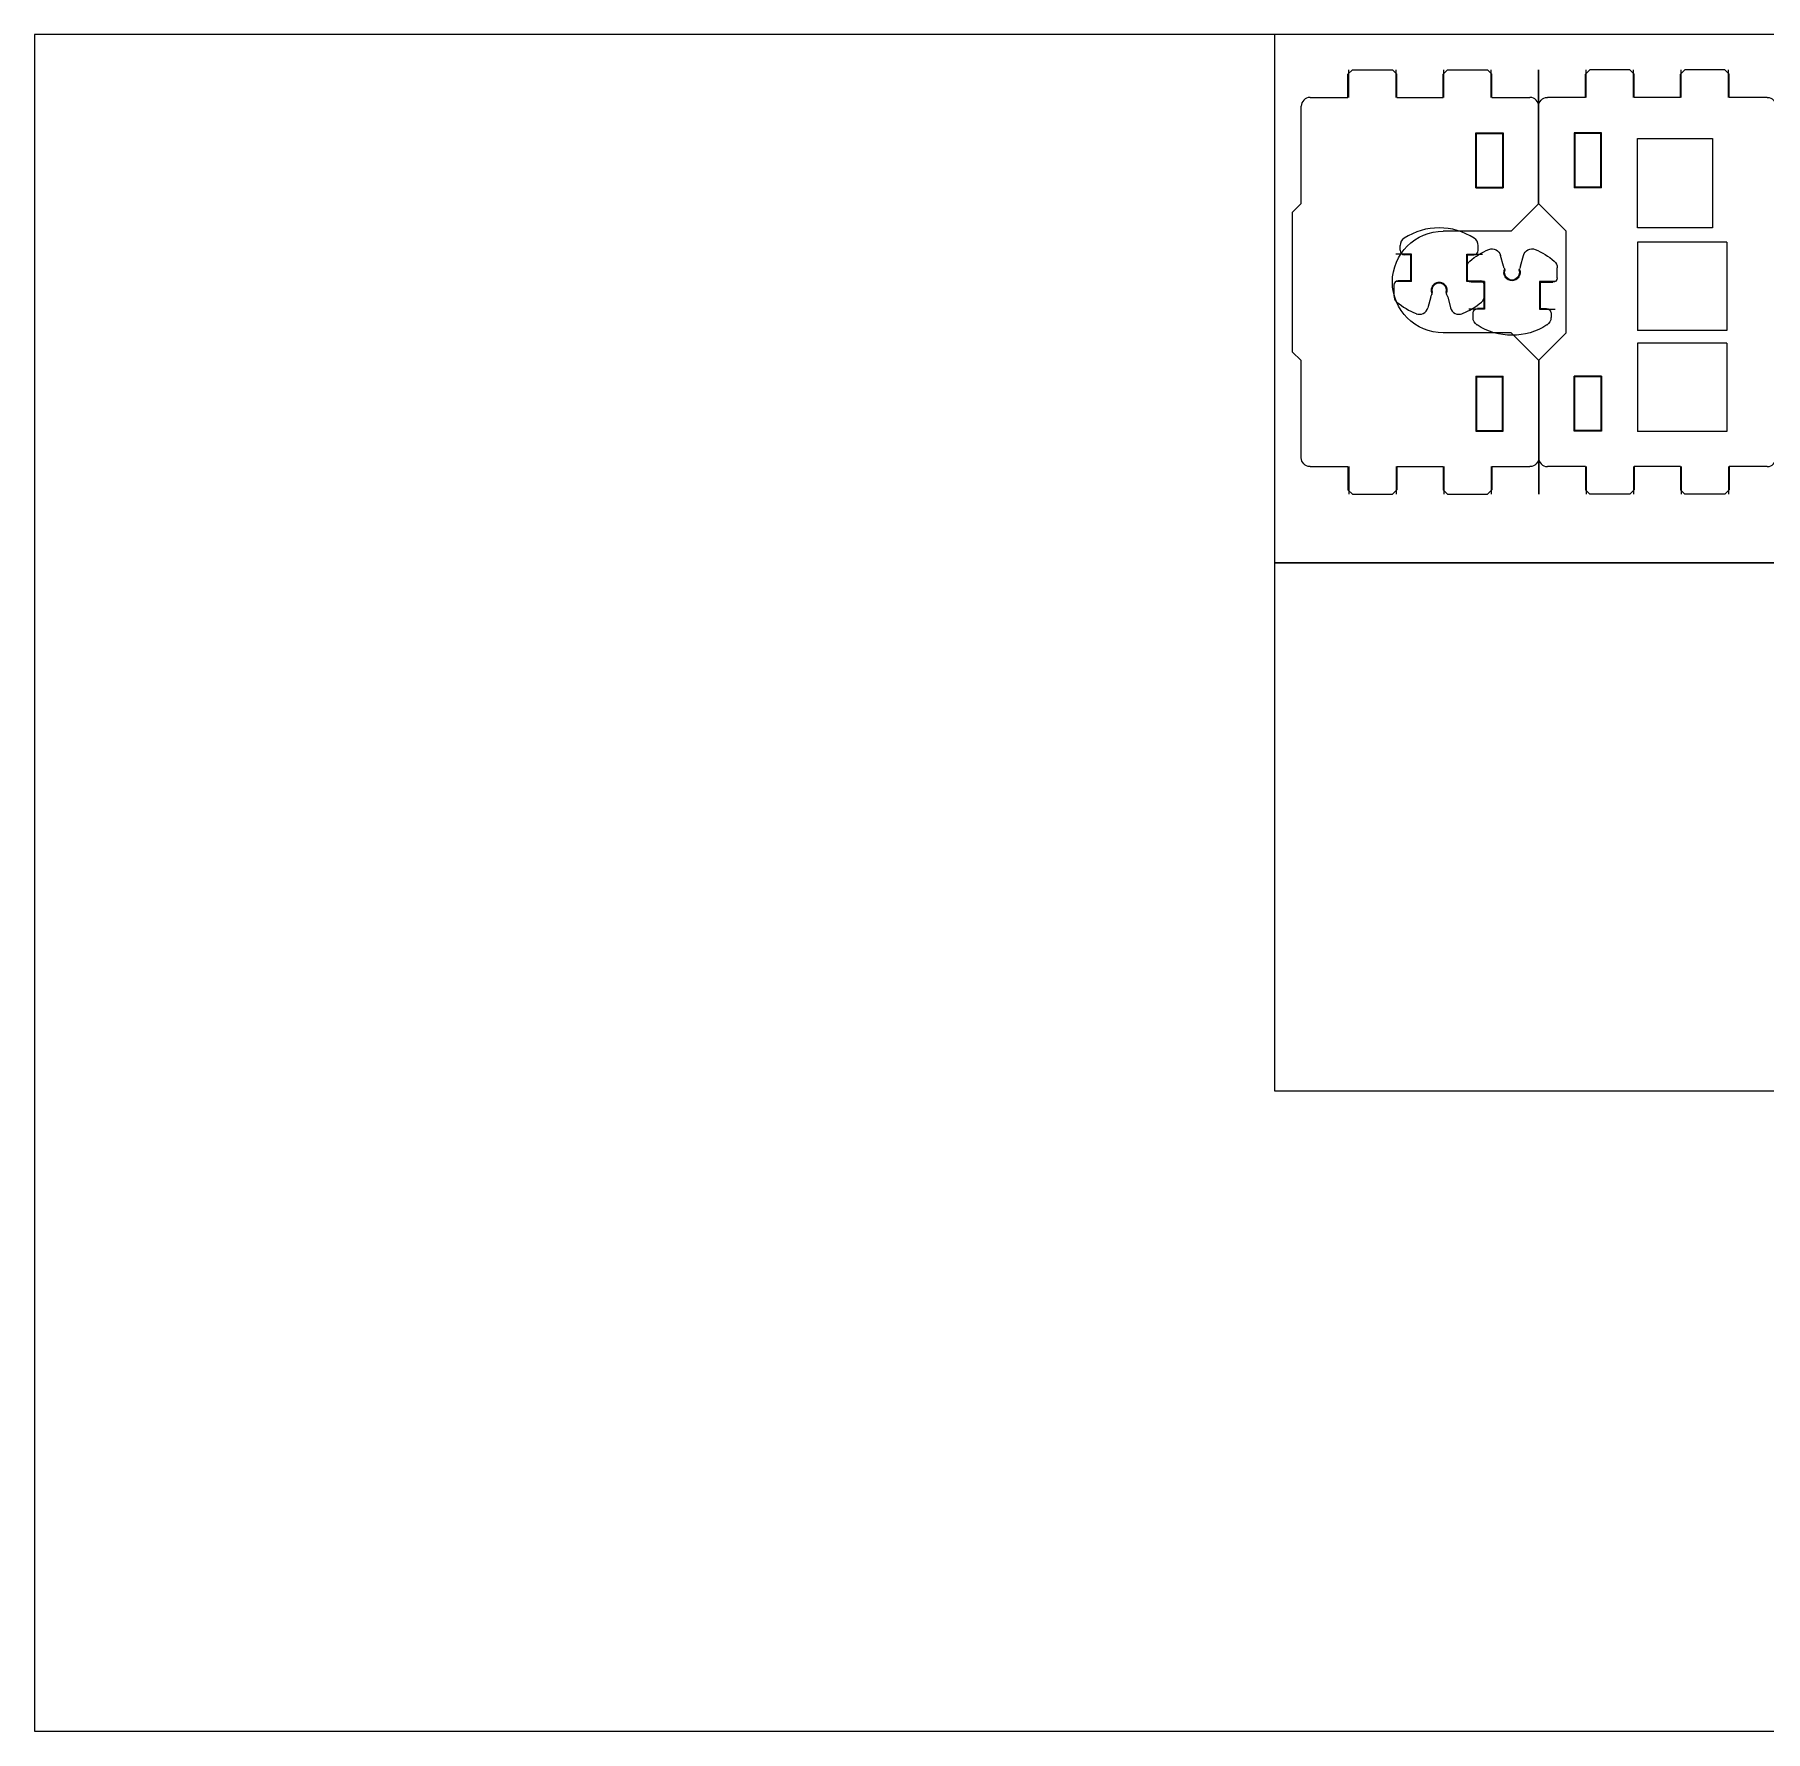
# Model space of a CAD drawing. Header units: inches. Extents: x 29.7 to 74.6, y -5.7 to 19.4.
# Drawn here: x 29.66 to 41.91, y -5.72 to 6.28 of the extents above; entities that cross this region are included whole.
import ezdxf

# ---------------------------------------------------------------- set-up
doc = ezdxf.new("R2010")
doc.units = ezdxf.units.IN
doc.header["$MEASUREMENT"] = 0
doc.layers.add('CUT', color=1, linetype='Continuous')
doc.layers.add('NOPLOT', color=40, linetype='Continuous', lineweight=5)

# ---------------------------------------------------------------- blocks, each defined once
blk = doc.blocks.new('TabHole2')
for p, q in [((-0.195, 0.0925), (0.195, 0.0925)), ((-0.19, 0.0975), (-0.19, -0.0975)), ((0.19, 0.0975), (0.19, -0.0975)), ((0.195, -0.0925), (-0.195, -0.0925))]:
    blk.add_line(p, q)
at = {"layer": 'NOPLOT'}
for p, q in [((-0.195, 0.0975), (0.195, 0.0975)), ((-0.195, 0.0975), (-0.195, -0.0975)), ((0.195, 0.0975), (0.195, -0.0975)), ((0.195, -0.0975), (-0.195, -0.0975))]:
    blk.add_line(p, q, dxfattribs=at)
blk = doc.blocks.new('TabHole')
blk.add_blockref('TabHole2', (0, 0))
blk = doc.blocks.new('FootCurve')
for p, q in [((-1.14, 0.195), (-0.945, 0)), ((-0.945, 0), (0, 0))]:
    blk.add_line(p, q)
blk = doc.blocks.new('Serration_2')
for p, q in [((0, 1.6175), (0, 1.349)), ((0, 1.349), (0.16375, 1.349)), ((0.16375, 1.349), (0.195, 1.31775)), ((0.195, 1.31775), (0.195, 1.03425)), ((0, 1.003), (0, 0.677)), ((0, 1.003), (0.16375, 1.003)), ((0.16375, 1.003), (0.195, 1.03425)), ((0, 0.677), (0.16375, 0.677)), ((0.16375, 0.677), (0.195, 0.64575)), ((0.195, 0.64575), (0.195, 0.36225)), ((0, 0.331), (0, 0.0625)), ((0, 0.331), (0.16375, 0.331)), ((0.16375, 0.331), (0.195, 0.36225))]:
    blk.add_line(p, q)
for centre, start, end in [((-0.0625, 1.6175), 0, 90), ((-0.0625, 0.0625), 270, 0)]:
    blk.add_arc(centre, 0.0625, start, end)
at = {"layer": 'NOPLOT'}
for p, q in [((0, 1.344), (0.195, 1.344)), ((0, 1.008), (0.195, 1.008)), ((0, 0.672), (0.195, 0.672)), ((0, 0.336), (0.195, 0.336))]:
    blk.add_line(p, q, dxfattribs=at)
blk = doc.blocks.new('Back')
for p, q in [((-0.555, -0.062), (-0.492, 0)), ((-0.492, 0), (0.493, 0)), ((0.555, -0.062), (0.493, 0)), ((-0.555, -0.062), (-1.243, -0.062)), ((1.243, -0.062), (0.555, -0.062)), ((-0.36, -1.547), (-0.36, -1.068)), ((0.36, -1.547), (0.36, -1.068))]:
    blk.add_line(p, q)
for start, end in [(90, 180), (360, 90)]:
    blk.add_arc((0, -1.068), 0.36, start, end)
at = {"xscale": -1}
for name, p in [('Serration_2', (-1.305, -1.743)), ('TabHole', (-0.86, -1.395)), ('FootCurve', (-1.5, -1.743))]:
    blk.add_blockref(name, p, dxfattribs=at)
for name, p in [('Serration_2', (1.305, -1.743)), ('TabHole', (0.86, -1.395)), ('FootCurve', (1.5, -1.743))]:
    blk.add_blockref(name, p)
blk = doc.blocks.new('Front')
for p, q in [((-0.555, -0.063), (-1.243, -0.063)), ((-0.555, -0.063), (-0.493, 0)), ((-0.493, 0), (0.492, 0)), ((0.492, 0), (0.555, -0.063)), ((1.242, -0.063), (0.555, -0.063)), ((-0.282, -0.411), (-0.282, -1.043)), ((0.343, -0.411), (0.343, -1.043)), ((0.433, -0.411), (0.433, -1.043)), ((-0.384, -0.512), (-0.384, -1.043)), ((-0.384, -1.043), (-1.014, -1.043)), ((-0.282, -1.043), (0.343, -1.043)), ((0.433, -1.043), (1.058, -1.043)), ((0.36, -1.548), (-0.36, -1.548))]:
    blk.add_line(p, q)
for points in [[(-0.282, -0.411), (0.343, -0.411)], [(0.433, -0.411), (1.058, -0.411), (1.058, -1.043)], [(-1.014, -1.043), (-1.014, -0.512), (-0.384, -0.512)]]:
    blk.add_lwpolyline(points)
at = {"xscale": -1}
for name, p in [('Serration_2', (-1.305, -1.743)), ('TabHole', (-0.86, -1.395)), ('FootCurve', (-1.5, -1.743))]:
    blk.add_blockref(name, p, dxfattribs=at)
for name, p in [('Serration_2', (1.305, -1.743)), ('TabHole', (0.86, -1.395)), ('FootCurve', (1.5, -1.743))]:
    blk.add_blockref(name, p)
blk = doc.blocks.new('Latch')
for p, q in [((-0.276, 0.026), (-0.276, 0.06)), ((0.276, 0.026), (0.276, 0.06)), ((-0.2, -0.005), (-0.244, -0.005)), ((-0.2, -0.19), (-0.2, -0.005)), ((0.2, -0.19), (0.2, -0.005)), ((0.2, -0.005), (0.244, -0.005)), ((-0.32, -0.221), (-0.32, -0.293)), ((-0.2, -0.19), (-0.289, -0.19)), ((0.2, -0.19), (0.289, -0.19)), ((0.32, -0.221), (0.32, -0.293)), ((-0.06, -0.304), (-0.081, -0.38)), ((0.06, -0.304), (0.081, -0.38))]:
    blk.add_line(p, q)
for centre, radius, start, end in [((0, -0.267), 0.452, 56.8745, 123.1255), ((-0.213, 0.06), 0.0625, 123.1255, 180), ((-0.244, 0.026), 0.0312, 180, 270), ((0.244, 0.026), 0.0312, 270, 0), ((0.213, 0.06), 0.0625, 0, 56.8745), ((-0.289, -0.221), 0.0312, 90, 180), ((0, -0.258), 0.052, 343.6762, 196.3238), ((0.289, -0.221), 0.0312, 0, 90), ((-0.258, -0.293), 0.0625, 180, 228.6806), ((0, 0), 0.452, 228.6806, 248.7914), ((0, -0.32), 0.0625, 146.1714, 165), ((-0.065, -0.277), 0.0156, 326.1714, 16.3238), ((0.065, -0.277), 0.0156, 163.6762, 213.8286), ((0, -0.32), 0.0625, 15, 33.8286), ((0, 0), 0.452, 291.2086, 311.3194), ((0.258, -0.293), 0.0625, 311.3194, 0), ((-0.141, -0.364), 0.0625, 248.7914, 345), ((0.141, -0.364), 0.0625, 195, 291.2086)]:
    blk.add_arc(centre, radius, start, end)
at = {"layer": 'NOPLOT'}
for p, q in [((-0.195, 0), (-0.306, 0)), ((-0.195, -0.195), (-0.195, 0)), ((0.195, -0.195), (0.195, 0)), ((0.195, 0), (0.306, 0)), ((-0.195, -0.195), (-0.306, -0.195)), ((0.306, -0.195), (0.195, -0.195))]:
    blk.add_line(p, q, dxfattribs=at)
blk.add_arc((0, -0.258), 0.057, 332.8707, 207.1293, dxfattribs=at)

msp = doc.modelspace()

# ---------------------------------------------------------------- linework, layer by layer
msp.add_lwpolyline([(29.665, -5.718), (53.665, -5.718), (53.665, 6.282), (29.665, 6.282)], close=True)
at = {"layer": 'CUT'}
for points in [[(38.435, 6.282), (38.435, 2.547), (53.665, 2.547), (53.665, 6.282)], [(38.435, 2.547), (38.435, -1.188), (53.665, -1.188), (53.665, 2.547)]]:
    msp.add_lwpolyline(points, close=True, dxfattribs=at)

# ---------------------------------------------------------------- block references
at = {"layer": 'CUT', "xscale": -1}
for name, p, rotation in [('Back', (38.56, 4.532), 90), ('Latch', (40.114, 4.34), 180)]:
    msp.add_blockref(name, p, dxfattribs=dict(at, rotation=rotation))
at = {"layer": 'CUT', "rotation": 270}
msp.add_blockref('Front', (42.045, 4.532), dxfattribs=at)
at = {"layer": 'CUT'}
msp.add_blockref('Latch', (39.599, 4.73), dxfattribs=at)

doc.saveas('drawing.dxf')
